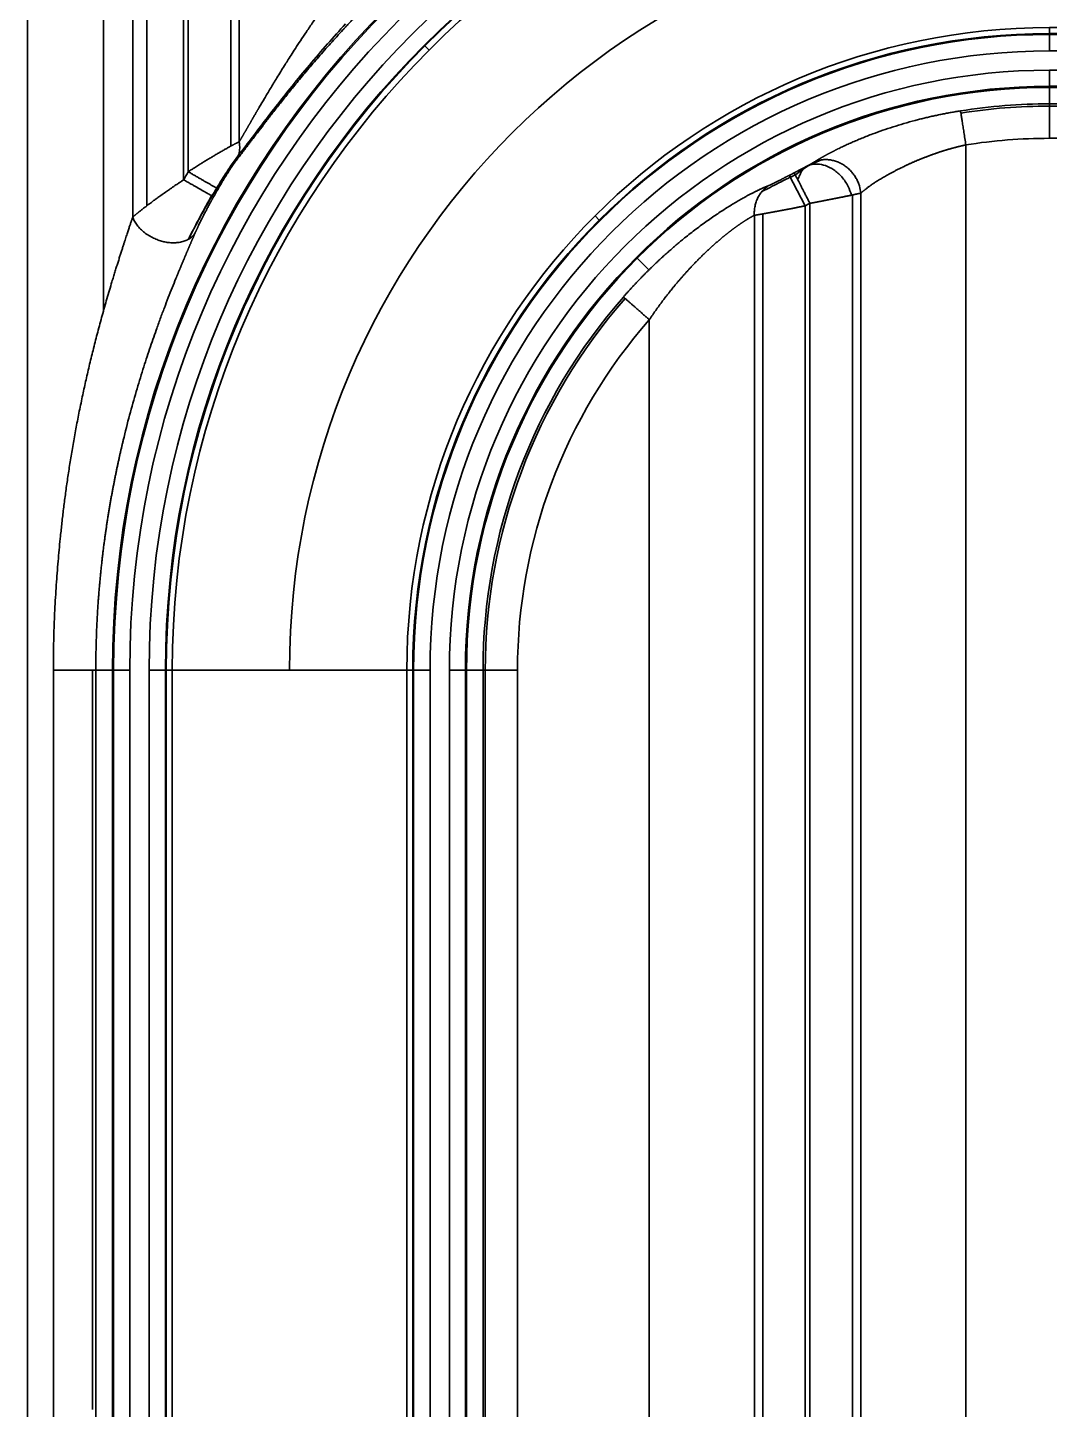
# Model space of a CAD drawing. Header units: millimetres. Extents: x -467 to 269, y 332 to 784.
# Drawn here: x -335.84 to -306.11, y 577.89 to 618.09 of the extents above; entities that cross this region are included whole.
import ezdxf

# ---------------------------------------------------------------- set-up
doc = ezdxf.new("R2010")
doc.units = ezdxf.units.MM
doc.layers.add('10', color=7, linetype='Continuous', true_color=0xffffff)

msp = doc.modelspace()

# ---------------------------------------------------------------- linework, layer by layer
at = {"layer": '10', "color": 7, "linetype": 'Continuous', "lineweight": 35}
for p, q in [((-335.838, 646.128), (-335.838, 502.413)), ((-333.635, 646.128), (-333.635, 609.838)), ((-332.781, 612.58), (-332.781, 646.128)), ((-332.367, 612.912), (-332.367, 646.128)), ((-331.299, 613.666), (-331.299, 646.128)), ((-331.165, 646.128), (-331.165, 613.9)), ((-329.929, 614.644), (-329.929, 646.128)), ((-306.107, 618.093), (-276.962, 618.093)), ((-306.107, 617.919), (-306.107, 618.093)), ((-276.962, 617.919), (-306.107, 617.919)), ((-306.107, 617.417), (-306.107, 617.919)), ((-324.277, 617.566), (-324.154, 617.442)), ((-276.962, 617.894), (-306.107, 617.894)), ((-306.107, 617.417), (-276.962, 617.417)), ((-306.107, 616.354), (-306.107, 616.855)), ((-276.962, 616.855), (-306.107, 616.855)), ((-306.107, 616.387), (-276.962, 616.387)), ((-306.107, 616.354), (-276.962, 616.354)), ((-306.107, 615.876), (-306.107, 616.354)), ((-306.107, 614.873), (-306.107, 615.876)), ((-306.107, 615.81), (-299.658, 615.81)), ((-306.107, 614.873), (-299.658, 614.873)), ((-308.536, 557.979), (-308.536, 614.681)), ((-313.209, 612.91), (-313.675, 613.797)), ((-311.839, 613.224), (-311.839, 559.437)), ((-313.209, 559.751), (-313.209, 612.91)), ((-313.075, 612.979), (-313.075, 559.681)), ((-319.205, 612.494), (-319.328, 612.617)), ((-314.445, 559.987), (-314.445, 612.674)), ((-318.099, 611.387), (-317.758, 611.046)), ((-317.748, 609.596), (-317.748, 563.065)), ((-333.953, 599.395), (-333.953, 577.891)), ((-333.855, 599.395), (-333.369, 599.395)), ((-333.369, 599.395), (-333.369, 573.265)), ((-333.369, 599.395), (-332.867, 599.395)), ((-333.336, 599.395), (-333.336, 573.265)), ((-332.867, 573.265), (-332.867, 599.395)), ((-332.305, 599.395), (-332.305, 573.265)), ((-332.305, 599.395), (-331.803, 599.395)), ((-331.828, 573.265), (-331.828, 599.395)), ((-331.803, 599.395), (-331.629, 599.395)), ((-331.803, 573.265), (-331.803, 599.395)), ((-331.629, 599.395), (-331.629, 573.265)), ((-331.629, 599.395), (-328.217, 599.395)), ((-328.217, 599.395), (-324.805, 599.395)), ((-324.805, 573.265), (-324.805, 599.395)), ((-324.805, 599.395), (-324.631, 599.395)), ((-324.631, 599.395), (-324.631, 573.265)), ((-324.631, 599.395), (-324.129, 599.395)), ((-324.606, 599.395), (-324.606, 573.265)), ((-324.129, 573.265), (-324.129, 599.395)), ((-323.567, 599.395), (-323.066, 599.395)), ((-323.567, 599.395), (-323.567, 573.265)), ((-323.098, 573.265), (-323.098, 599.395)), ((-323.066, 599.395), (-322.587, 599.395)), ((-323.066, 573.265), (-323.066, 599.395)), ((-322.587, 599.395), (-321.585, 599.395)), ((-322.587, 599.395), (-322.587, 573.265)), ((-322.522, 599.395), (-322.522, 573.265)), ((-321.585, 573.265), (-321.585, 599.395))]:
    msp.add_line(p, q, dxfattribs=at)
for radius, start, end in [(27.261, 90, 180), (27.229, 90, 180), (26.76, 90, 180), (26.198, 90, 180), (25.721, 90, 180), (25.696, 90, 180), (25.522, 90, 180), (22.11, 90, 180), (18.698, 90, 180), (18.524, 90, 180), (18.499, 90, 180), (18.022, 90, 180), (17.46, 90, 180), (16.991, 90, 180), (16.959, 90, 180), (16.48, 90, 99.0285), (16.415, 90, 99.0285), (15.478, 90, 99.0284), (28.953, 149.9366, 150.4698), (16.269, 117.156, 117.7222), (16.204, 116.9087, 117.7222), (28.016, 150.4698, 153.2902), (27.951, 149.9366, 150.4698), (15.267, 117.156, 117.7222), (16.48, 138.7745, 180), (16.415, 138.7745, 180), (15.478, 138.7745, 180)]:
    msp.add_arc((-306.107, 599.395), radius, start, end, dxfattribs=at)
for points in [[(-329.683, 646.128), (-329.683, 635.676), (-329.683, 625.224), (-329.683, 614.772)], [(-299.658, 615.876), (-301.808, 615.876), (-303.957, 615.876), (-306.107, 615.876)], [(-311.593, 613.279), (-311.593, 595.313), (-311.593, 577.348), (-311.593, 559.382)], [(-314.691, 560.028), (-314.691, 577.563), (-314.691, 595.098), (-314.691, 612.633)], [(-335.085, 599.395), (-335.085, 590.685), (-335.085, 581.975), (-335.085, 573.265)], [(-333.855, 573.265), (-333.855, 581.975), (-333.855, 590.685), (-333.855, 599.395)]]:
    msp.add_open_spline(points, degree=3, dxfattribs=at)
for points, knots in [([(-329.683, 614.772), (-329.68, 614.776), (-329.675, 614.784), (-329.668, 614.797), (-329.66, 614.81), (-329.652, 614.823), (-329.644, 614.836), (-329.636, 614.85), (-329.628, 614.864), (-329.619, 614.878), (-329.611, 614.893), (-329.602, 614.908), (-329.593, 614.923), (-329.585, 614.938), (-329.576, 614.953), (-329.566, 614.969), (-329.557, 614.985), (-329.548, 615.001), (-329.538, 615.018), (-329.528, 615.035), (-329.518, 615.052), (-329.508, 615.069), (-329.498, 615.086), (-329.488, 615.104), (-329.477, 615.122), (-329.467, 615.14), (-329.456, 615.159), (-329.445, 615.177), (-329.434, 615.196), (-329.423, 615.216), (-329.412, 615.235), (-329.401, 615.255), (-329.389, 615.275), (-329.377, 615.295), (-329.365, 615.316), (-329.353, 615.336), (-329.341, 615.357), (-329.329, 615.379), (-329.316, 615.4), (-329.304, 615.422), (-329.291, 615.444), (-329.278, 615.466), (-329.265, 615.489), (-329.252, 615.511), (-329.239, 615.534), (-329.225, 615.558), (-329.211, 615.581), (-329.198, 615.605), (-329.184, 615.629), (-329.169, 615.653), (-329.155, 615.678), (-329.141, 615.702), (-329.126, 615.727), (-329.112, 615.753), (-329.053, 615.852), (-328.944, 616.038), (-328.774, 616.324), (-328.579, 616.645), (-328.411, 616.916), (-328.273, 617.136), (-328.168, 617.301), (-328.042, 617.497), (-327.893, 617.724), (-327.721, 617.981), (-327.572, 618.201), (-327.455, 618.371), (-327.378, 618.481), (-327.304, 618.588), (-327.231, 618.691), (-327.161, 618.79), (-327.093, 618.886), (-327.026, 618.978), (-326.962, 619.066), (-326.901, 619.151), (-326.841, 619.232), (-326.784, 619.31), (-326.729, 619.384), (-326.677, 619.455), (-326.643, 619.5), (-326.626, 619.522)], [0, 0, 0, 0, 0.00371, 0.00745, 0.011221, 0.015023, 0.018857, 0.022722, 0.026619, 0.030548, 0.034509, 0.038502, 0.042527, 0.046586, 0.050677, 0.054801, 0.058958, 0.063148, 0.067372, 0.071629, 0.075921, 0.080246, 0.084605, 0.088998, 0.093425, 0.097887, 0.102384, 0.106915, 0.111481, 0.116081, 0.120717, 0.125388, 0.130094, 0.134835, 0.139612, 0.144425, 0.149273, 0.154156, 0.159076, 0.164032, 0.169023, 0.174051, 0.179115, 0.184215, 0.189352, 0.194525, 0.199735, 0.204981, 0.210264, 0.215584, 0.22094, 0.226334, 0.231764, 0.237232, 0.242737, 0.296205, 0.355789, 0.421516, 0.49341, 0.520523, 0.553675, 0.592867, 0.638098, 0.68937, 0.746681, 0.769333, 0.791283, 0.812533, 0.833081, 0.852928, 0.872073, 0.890517, 0.908261, 0.925303, 0.941644, 0.957284, 0.972223, 0.986462, 1, 1, 1, 1]), ([(-325.91, 618.82), (-325.921, 618.809), (-325.943, 618.786), (-325.977, 618.753), (-326.01, 618.719), (-326.043, 618.684), (-326.076, 618.65), (-326.109, 618.616), (-326.142, 618.582), (-326.175, 618.548), (-326.208, 618.513), (-326.24, 618.479), (-326.273, 618.445), (-326.306, 618.41), (-326.339, 618.376), (-326.371, 618.341), (-326.404, 618.307), (-326.437, 618.272), (-326.469, 618.237), (-326.502, 618.203), (-326.534, 618.168), (-326.567, 618.133), (-326.599, 618.098), (-326.621, 618.075), (-326.631, 618.064)], [0, 0, 0, 0, 0.045283, 0.090575, 0.135876, 0.18119, 0.226516, 0.271856, 0.317213, 0.362587, 0.407979, 0.453392, 0.498827, 0.544286, 0.589769, 0.635278, 0.680815, 0.726382, 0.771978, 0.817607, 0.86327, 0.908968, 0.954702, 1, 1, 1, 1]), ([(-326.631, 618.064), (-326.631, 618.063), (-326.642, 618.052), (-326.714, 617.974), (-326.846, 617.83), (-327.025, 617.632), (-327.201, 617.433), (-327.426, 617.177), (-327.694, 616.864), (-327.945, 616.564), (-328.134, 616.334), (-328.264, 616.173), (-328.392, 616.014), (-328.547, 615.819), (-328.727, 615.59), (-328.925, 615.334), (-329.109, 615.093), (-329.235, 614.928), (-329.31, 614.828), (-329.34, 614.788), (-329.37, 614.749), (-329.398, 614.711), (-329.427, 614.674), (-329.454, 614.637), (-329.482, 614.601), (-329.508, 614.566), (-329.534, 614.532), (-329.559, 614.499), (-329.584, 614.467), (-329.608, 614.435), (-329.631, 614.405), (-329.654, 614.375), (-329.677, 614.346), (-329.698, 614.318), (-329.719, 614.291), (-329.74, 614.264), (-329.753, 614.247), (-329.76, 614.239)], [0, 0, 0, 0, 0.000087, 0.008461, 0.055801, 0.103101, 0.150406, 0.197759, 0.286334, 0.374738, 0.414429, 0.453739, 0.4927, 0.531341, 0.599754, 0.666038, 0.730401, 0.793072, 0.804827, 0.816474, 0.828014, 0.83945, 0.850784, 0.862017, 0.873152, 0.884191, 0.895137, 0.905991, 0.916757, 0.927436, 0.938032, 0.948547, 0.958983, 0.969344, 0.979631, 0.989849, 1, 1, 1, 1]), ([(-329.699, 614.382), (-329.625, 614.475), (-329.54, 614.586), (-329.325, 614.869), (-329.195, 615.042), (-328.918, 615.407), (-328.77, 615.6), (-328.31, 616.19), (-327.985, 616.594), (-327.468, 617.209), (-327.29, 617.416), (-326.938, 617.816), (-326.764, 618.01), (-326.588, 618.201)], [0, 0, 0, 0, 0.116878, 0.116878, 0.265139, 0.265139, 0.413401, 0.413401, 0.709924, 0.709924, 0.858185, 0.858185, 1, 1, 1, 1]), ([(-312.339, 614.525), (-312.333, 614.528), (-312.32, 614.534), (-312.301, 614.544), (-312.28, 614.554), (-312.225, 614.582), (-312.132, 614.627), (-311.998, 614.689), (-311.859, 614.752), (-311.714, 614.814), (-311.564, 614.876), (-311.409, 614.939), (-311.208, 615.016), (-310.959, 615.106), (-310.655, 615.207), (-310.34, 615.304), (-310.102, 615.37), (-309.948, 615.41), (-309.884, 615.427), (-309.819, 615.443), (-309.754, 615.459), (-309.689, 615.474), (-309.624, 615.49), (-309.559, 615.505), (-309.493, 615.52), (-309.427, 615.534), (-309.362, 615.548), (-309.296, 615.562), (-309.229, 615.575), (-309.163, 615.588), (-309.096, 615.601), (-309.029, 615.614), (-308.963, 615.626), (-308.895, 615.638), (-308.828, 615.649), (-308.761, 615.661), (-308.716, 615.668), (-308.693, 615.672)], [0, 0, 0, 0, 0.006498, 0.014271, 0.022057, 0.029855, 0.076353, 0.122743, 0.169094, 0.215475, 0.261953, 0.308597, 0.355474, 0.437186, 0.518781, 0.600617, 0.683045, 0.699004, 0.714934, 0.730838, 0.746719, 0.76258, 0.778424, 0.794254, 0.810072, 0.825881, 0.841683, 0.857483, 0.873282, 0.889084, 0.904891, 0.920706, 0.936532, 0.952371, 0.968227, 0.984103, 1, 1, 1, 1]), ([(-308.693, 615.672), (-308.693, 615.667), (-308.691, 615.657), (-308.686, 615.625), (-308.682, 615.604), (-308.674, 615.551), (-308.669, 615.519), (-308.657, 615.445), (-308.651, 615.404), (-308.636, 615.313), (-308.628, 615.264), (-308.612, 615.159), (-308.603, 615.103), (-308.585, 614.987), (-308.575, 614.928), (-308.556, 614.806), (-308.546, 614.744), (-308.536, 614.681)], [0, 0, 0, 0, 0.125, 0.125, 0.25, 0.25, 0.375, 0.375, 0.5, 0.5, 0.625, 0.625, 0.75, 0.75, 0.875, 0.875, 1, 1, 1, 1]), ([(-329.683, 614.772), (-329.685, 614.77), (-329.691, 614.768), (-329.699, 614.764), (-329.707, 614.76), (-329.716, 614.756), (-329.725, 614.751), (-329.735, 614.746), (-329.745, 614.741), (-329.755, 614.736), (-329.766, 614.73), (-329.777, 614.724), (-329.789, 614.718), (-329.802, 614.712), (-329.814, 614.705), (-329.827, 614.698), (-329.841, 614.691), (-329.855, 614.684), (-329.87, 614.676), (-329.885, 614.668), (-329.916, 614.651), (-329.967, 614.623), (-330.044, 614.58), (-330.133, 614.53), (-330.215, 614.483), (-330.284, 614.443), (-330.335, 614.413), (-330.386, 614.383), (-330.436, 614.353), (-330.486, 614.323), (-330.536, 614.293), (-330.586, 614.263), (-330.634, 614.233), (-330.683, 614.204), (-330.73, 614.175), (-330.777, 614.145), (-330.823, 614.117), (-330.869, 614.088), (-330.914, 614.06), (-330.958, 614.033), (-331.001, 614.005), (-331.043, 613.978), (-331.084, 613.952), (-331.125, 613.926), (-331.152, 613.908), (-331.165, 613.9)], [0, 0, 0, 0, 0.009488, 0.019174, 0.029055, 0.039133, 0.049406, 0.059874, 0.070534, 0.081387, 0.09243, 0.10366, 0.115076, 0.126674, 0.138455, 0.150416, 0.162558, 0.17488, 0.187381, 0.200059, 0.212913, 0.264405, 0.321353, 0.383602, 0.451012, 0.483794, 0.515932, 0.547449, 0.578362, 0.608685, 0.638435, 0.667624, 0.696262, 0.72436, 0.751928, 0.778974, 0.805507, 0.831532, 0.857056, 0.882085, 0.906626, 0.930684, 0.954263, 0.977367, 1, 1, 1, 1]), ([(-329.76, 614.239), (-329.74, 614.274), (-329.723, 614.312), (-329.695, 614.393), (-329.684, 614.436), (-329.669, 614.527), (-329.666, 614.574), (-329.668, 614.672), (-329.673, 614.721), (-329.683, 614.772)], [0, 0, 0, 0, 0.25, 0.25, 0.5, 0.5, 0.75, 0.75, 1, 1, 1, 1]), ([(-329.699, 614.382), (-329.76, 614.303), (-329.835, 614.2), (-329.997, 613.964), (-330.088, 613.826), (-330.268, 613.542), (-330.358, 613.394), (-330.538, 613.091), (-330.628, 612.934), (-330.804, 612.619), (-330.889, 612.46), (-331.028, 612.196), (-331.081, 612.092), (-331.133, 611.988)], [0, 0, 0, 0, 0.165358, 0.165358, 0.345072, 0.345072, 0.524786, 0.524786, 0.7045, 0.7045, 0.884214, 0.884214, 1, 1, 1, 1]), ([(-312.94, 614.189), (-312.935, 614.192), (-312.927, 614.197), (-312.913, 614.206), (-312.9, 614.214), (-312.886, 614.223), (-312.872, 614.231), (-312.858, 614.24), (-312.844, 614.248), (-312.829, 614.257), (-312.815, 614.266), (-312.8, 614.275), (-312.785, 614.284), (-312.769, 614.292), (-312.754, 614.301), (-312.738, 614.311), (-312.722, 614.32), (-312.706, 614.329), (-312.69, 614.338), (-312.673, 614.347), (-312.657, 614.357), (-312.64, 614.366), (-312.623, 614.376), (-312.605, 614.385), (-312.588, 614.395), (-312.57, 614.404), (-312.552, 614.414), (-312.534, 614.424), (-312.516, 614.433), (-312.497, 614.443), (-312.479, 614.453), (-312.46, 614.463), (-312.441, 614.473), (-312.421, 614.483), (-312.402, 614.493), (-312.382, 614.503), (-312.362, 614.513), (-312.348, 614.521), (-312.34, 614.525), (-312.339, 614.525)], [0, 0, 0, 0, 0.027529, 0.055049, 0.08256, 0.110064, 0.137564, 0.165059, 0.192552, 0.220044, 0.247537, 0.275032, 0.302531, 0.330034, 0.357544, 0.385062, 0.412589, 0.440128, 0.467678, 0.495243, 0.522822, 0.550419, 0.578034, 0.605668, 0.633324, 0.661002, 0.688704, 0.716431, 0.744186, 0.771969, 0.799782, 0.827625, 0.855502, 0.883412, 0.911359, 0.939341, 0.967363, 0.995424, 1, 1, 1, 1]), ([(-308.536, 614.681), (-308.545, 614.68), (-308.562, 614.676), (-308.589, 614.67), (-308.615, 614.664), (-308.642, 614.658), (-308.669, 614.652), (-308.697, 614.646), (-308.724, 614.639), (-308.752, 614.632), (-308.78, 614.625), (-308.809, 614.618), (-308.837, 614.61), (-308.866, 614.603), (-308.895, 614.595), (-308.925, 614.587), (-308.954, 614.579), (-308.984, 614.57), (-309.014, 614.562), (-309.044, 614.553), (-309.075, 614.544), (-309.105, 614.535), (-309.136, 614.525), (-309.167, 614.516), (-309.199, 614.506), (-309.23, 614.496), (-309.262, 614.486), (-309.293, 614.475), (-309.325, 614.465), (-309.358, 614.454), (-309.39, 614.443), (-309.422, 614.432), (-309.455, 614.42), (-309.488, 614.409), (-309.521, 614.397), (-309.554, 614.385), (-309.587, 614.373), (-309.62, 614.361), (-309.654, 614.348), (-309.687, 614.335), (-309.721, 614.322), (-309.755, 614.309), (-309.789, 614.296), (-309.823, 614.282), (-309.857, 614.269), (-309.891, 614.255), (-309.925, 614.241), (-309.959, 614.226), (-309.994, 614.212), (-310.028, 614.197), (-310.062, 614.182), (-310.097, 614.167), (-310.131, 614.152), (-310.165, 614.136), (-310.2, 614.121), (-310.234, 614.105), (-310.268, 614.089), (-310.303, 614.072), (-310.337, 614.056), (-310.39, 614.03), (-310.46, 613.995), (-310.544, 613.953), (-310.625, 613.911), (-310.701, 613.871), (-310.773, 613.832), (-310.842, 613.794), (-310.906, 613.757), (-310.967, 613.722), (-311.024, 613.688), (-311.078, 613.655), (-311.128, 613.623), (-311.175, 613.593), (-311.219, 613.564), (-311.26, 613.536), (-311.298, 613.51), (-311.334, 613.485), (-311.367, 613.46), (-311.397, 613.438), (-311.425, 613.416), (-311.451, 613.396), (-311.475, 613.377), (-311.497, 613.359), (-311.517, 613.343), (-311.535, 613.328), (-311.552, 613.314), (-311.567, 613.301), (-311.58, 613.289), (-311.589, 613.282), (-311.593, 613.279)], [0, 0, 0, 0, 0.006457, 0.012985, 0.019584, 0.026255, 0.032997, 0.039811, 0.046696, 0.053654, 0.060684, 0.067785, 0.07496, 0.082206, 0.089526, 0.096918, 0.104383, 0.111921, 0.119532, 0.127216, 0.134973, 0.142804, 0.150709, 0.158686, 0.166738, 0.174863, 0.183063, 0.191336, 0.199683, 0.208104, 0.2166, 0.225169, 0.233813, 0.242532, 0.251325, 0.260192, 0.269134, 0.278151, 0.287243, 0.296409, 0.30565, 0.314966, 0.324357, 0.333824, 0.343365, 0.352981, 0.362673, 0.37244, 0.382282, 0.392199, 0.402192, 0.412261, 0.422405, 0.432624, 0.442919, 0.45329, 0.463736, 0.474258, 0.484856, 0.495529, 0.523736, 0.551188, 0.577884, 0.603826, 0.629012, 0.653444, 0.67712, 0.700042, 0.722208, 0.74362, 0.764276, 0.784178, 0.803325, 0.821717, 0.839354, 0.856237, 0.872365, 0.887738, 0.902357, 0.916222, 0.929332, 0.941688, 0.95329, 0.964139, 0.974233, 0.983575, 0.992164, 1, 1, 1, 1]), ([(-329.76, 614.239), (-329.761, 614.237), (-329.764, 614.234), (-329.768, 614.229), (-329.772, 614.224), (-329.776, 614.218), (-329.78, 614.213), (-329.784, 614.207), (-329.789, 614.201), (-329.793, 614.195), (-329.798, 614.188), (-329.803, 614.182), (-329.808, 614.175), (-329.812, 614.168), (-329.818, 614.161), (-329.823, 614.154), (-329.828, 614.147), (-329.833, 614.139), (-329.839, 614.131), (-329.844, 614.123), (-329.85, 614.115), (-329.856, 614.106), (-329.862, 614.098), (-329.868, 614.089), (-329.874, 614.08), (-329.88, 614.071), (-329.886, 614.061), (-329.893, 614.052), (-329.899, 614.042), (-329.906, 614.032), (-329.913, 614.022), (-329.92, 614.012), (-329.927, 614.001), (-329.934, 613.991), (-329.941, 613.98), (-329.948, 613.969), (-329.955, 613.957), (-329.963, 613.946), (-329.97, 613.934), (-329.978, 613.922), (-329.986, 613.91), (-329.998, 613.891), (-330.015, 613.864), (-330.037, 613.829), (-330.06, 613.793), (-330.082, 613.757), (-330.105, 613.72), (-330.128, 613.682), (-330.152, 613.643), (-330.176, 613.604), (-330.199, 613.564), (-330.224, 613.524), (-330.248, 613.482), (-330.273, 613.44), (-330.289, 613.412), (-330.297, 613.397)], [0, 0, 0, 0, 0.009927, 0.019886, 0.029882, 0.039919, 0.050002, 0.060135, 0.070322, 0.080569, 0.090879, 0.101256, 0.111704, 0.122228, 0.132832, 0.143519, 0.154293, 0.165158, 0.176117, 0.187174, 0.198332, 0.209594, 0.220964, 0.232445, 0.24404, 0.255752, 0.267583, 0.279537, 0.291616, 0.303823, 0.316159, 0.328629, 0.341234, 0.353975, 0.366857, 0.37988, 0.393047, 0.40636, 0.419821, 0.433431, 0.447193, 0.461107, 0.499704, 0.538673, 0.578045, 0.617849, 0.658115, 0.69887, 0.740142, 0.781956, 0.824337, 0.86731, 0.910897, 0.95512, 1, 1, 1, 1]), ([(-313.533, 613.871), (-313.528, 613.874), (-313.52, 613.878), (-313.507, 613.885), (-313.494, 613.891), (-313.481, 613.898), (-313.469, 613.904), (-313.456, 613.911), (-313.444, 613.917), (-313.431, 613.924), (-313.419, 613.93), (-313.406, 613.937), (-313.394, 613.943), (-313.382, 613.949), (-313.369, 613.956), (-313.357, 613.962), (-313.345, 613.968), (-313.333, 613.975), (-313.321, 613.981), (-313.309, 613.987), (-313.297, 613.993), (-313.285, 614), (-313.273, 614.006), (-313.262, 614.012), (-313.25, 614.018), (-313.238, 614.024), (-313.227, 614.03), (-313.215, 614.036), (-313.204, 614.042), (-313.192, 614.048), (-313.178, 614.056), (-313.161, 614.065), (-313.141, 614.076), (-313.122, 614.086), (-313.103, 614.096), (-313.086, 614.105), (-313.069, 614.115), (-313.053, 614.123), (-313.037, 614.132), (-313.023, 614.14), (-313.009, 614.148), (-312.995, 614.156), (-312.983, 614.163), (-312.971, 614.17), (-312.96, 614.177), (-312.949, 614.183), (-312.943, 614.187), (-312.94, 614.189)], [0, 0, 0, 0, 0.018008, 0.035949, 0.053828, 0.071649, 0.089418, 0.10714, 0.124821, 0.142465, 0.160078, 0.177666, 0.195234, 0.212787, 0.23033, 0.24787, 0.265411, 0.28296, 0.30052, 0.318099, 0.3357, 0.353331, 0.370995, 0.388699, 0.406447, 0.424245, 0.442098, 0.460011, 0.477989, 0.496038, 0.514162, 0.547203, 0.579713, 0.611723, 0.643269, 0.674386, 0.705112, 0.735485, 0.765547, 0.795339, 0.824903, 0.854283, 0.883523, 0.912669, 0.941767, 0.970862, 1, 1, 1, 1]), ([(-311.868, 613.218), (-311.89, 613.304), (-311.922, 613.392), (-312.014, 613.575), (-312.079, 613.67), (-312.222, 613.833), (-312.3, 613.901), (-312.461, 614.01), (-312.543, 614.05), (-312.785, 614.132), (-312.934, 614.14), (-313.067, 614.099), (-313.071, 614.097), (-313.079, 614.094), (-313.085, 614.092), (-313.102, 614.083), (-313.112, 614.078), (-313.143, 614.06), (-313.163, 614.049), (-313.224, 614.012), (-313.263, 613.986), (-313.349, 613.923), (-313.396, 613.886), (-313.441, 613.845)], [0, 0, 0, 0, 0.109974, 0.109974, 0.243869, 0.243869, 0.377765, 0.377765, 0.51166, 0.51166, 0.779451, 0.779451, 0.78782, 0.78782, 0.796188, 0.796188, 0.812925, 0.812925, 0.846399, 0.846399, 0.913347, 0.913347, 1, 1, 1, 1]), ([(-313.431, 613.672), (-313.408, 613.716), (-313.388, 613.758), (-313.356, 613.832), (-313.343, 613.864), (-313.308, 613.923), (-313.289, 613.949), (-313.223, 614.02), (-313.171, 614.057), (-313.107, 614.084), (-313.103, 614.086), (-313.095, 614.089), (-313.092, 614.09), (-313.081, 614.095), (-313.074, 614.098), (-313.064, 614.104), (-313.058, 614.106), (-313.032, 614.12), (-313.011, 614.13), (-312.946, 614.16), (-312.903, 614.179), (-312.81, 614.215), (-312.76, 614.233), (-312.71, 614.248)], [0, 0, 0, 0, 0.133901, 0.133901, 0.256053, 0.256053, 0.378204, 0.378204, 0.622508, 0.622508, 0.637777, 0.637777, 0.653046, 0.653046, 0.668315, 0.668315, 0.683584, 0.683584, 0.74466, 0.74466, 0.866812, 0.866812, 1, 1, 1, 1]), ([(-312.94, 614.189), (-312.883, 614.213), (-312.819, 614.232), (-312.717, 614.249), (-312.681, 614.252), (-312.608, 614.255), (-312.571, 614.254), (-312.494, 614.247), (-312.455, 614.241), (-312.377, 614.223), (-312.338, 614.212), (-312.26, 614.184), (-312.221, 614.167), (-312.145, 614.129), (-312.108, 614.107), (-312.037, 614.058), (-312.002, 614.032), (-311.936, 613.975), (-311.905, 613.944), (-311.847, 613.88), (-311.82, 613.847), (-311.771, 613.778), (-311.748, 613.743), (-311.708, 613.671), (-311.69, 613.634), (-311.659, 613.561), (-311.646, 613.525), (-311.613, 613.417), (-311.599, 613.346), (-311.593, 613.279)], [0, 0, 0, 0, 0.125, 0.125, 0.1875, 0.1875, 0.25, 0.25, 0.3125, 0.3125, 0.375, 0.375, 0.4375, 0.4375, 0.5, 0.5, 0.5625, 0.5625, 0.625, 0.625, 0.6875, 0.6875, 0.75, 0.75, 0.8125, 0.8125, 0.875, 0.875, 1, 1, 1, 1]), ([(-332.781, 612.58), (-332.779, 612.582), (-332.774, 612.586), (-332.766, 612.593), (-332.758, 612.6), (-332.75, 612.606), (-332.742, 612.613), (-332.734, 612.621), (-332.725, 612.628), (-332.716, 612.636), (-332.706, 612.643), (-332.697, 612.651), (-332.687, 612.66), (-332.677, 612.668), (-332.666, 612.677), (-332.655, 612.685), (-332.645, 612.694), (-332.633, 612.703), (-332.622, 612.713), (-332.61, 612.722), (-332.598, 612.732), (-332.585, 612.742), (-332.555, 612.766), (-332.503, 612.807), (-332.424, 612.868), (-332.336, 612.936), (-332.243, 613.005), (-332.146, 613.078), (-332.042, 613.153), (-331.925, 613.237), (-331.805, 613.321), (-331.679, 613.409), (-331.579, 613.477), (-331.498, 613.532), (-331.449, 613.566), (-331.404, 613.596), (-331.365, 613.622), (-331.33, 613.645), (-331.309, 613.659), (-331.299, 613.666)], [0, 0, 0, 0, 0.008999, 0.018076, 0.027233, 0.03647, 0.045788, 0.055186, 0.064666, 0.074227, 0.08387, 0.093596, 0.103405, 0.113297, 0.123273, 0.133333, 0.143477, 0.153706, 0.164019, 0.174418, 0.184903, 0.195474, 0.20613, 0.261956, 0.321225, 0.383974, 0.45023, 0.508665, 0.573304, 0.644155, 0.721223, 0.783397, 0.860721, 0.890938, 0.918353, 0.942967, 0.964779, 0.98379, 1, 1, 1, 1]), ([(-330.427, 613.172), (-330.43, 613.173), (-330.445, 613.182), (-330.503, 613.215), (-330.612, 613.276), (-330.753, 613.356), (-330.885, 613.432), (-330.994, 613.493), (-331.075, 613.539), (-331.157, 613.586), (-331.233, 613.629), (-331.281, 613.656), (-331.299, 613.666)], [0, 0, 0, 0, 0.093504, 0.237611, 0.381719, 0.525826, 0.669933, 0.741987, 0.81404, 0.886094, 0.958148, 1, 1, 1, 1]), ([(-318.502, 610.256), (-318.494, 610.266), (-318.478, 610.284), (-318.454, 610.312), (-318.429, 610.339), (-318.405, 610.367), (-318.38, 610.395), (-318.355, 610.423), (-318.329, 610.451), (-318.304, 610.479), (-318.278, 610.507), (-318.253, 610.535), (-318.227, 610.563), (-318.201, 610.591), (-318.174, 610.619), (-318.148, 610.647), (-318.121, 610.675), (-318.094, 610.704), (-318.067, 610.732), (-318.04, 610.76), (-318.013, 610.789), (-317.985, 610.817), (-317.958, 610.846), (-317.93, 610.874), (-317.901, 610.903), (-317.873, 610.931), (-317.845, 610.96), (-317.816, 610.988), (-317.787, 611.017), (-317.758, 611.046), (-317.729, 611.074), (-317.699, 611.103), (-317.67, 611.132), (-317.64, 611.161), (-317.61, 611.189), (-317.58, 611.218), (-317.549, 611.247), (-317.519, 611.276), (-317.488, 611.305), (-317.457, 611.334), (-317.426, 611.362), (-317.369, 611.415), (-317.286, 611.49), (-317.178, 611.586), (-317.071, 611.679), (-316.966, 611.769), (-316.863, 611.856), (-316.74, 611.957), (-316.596, 612.073), (-316.431, 612.2), (-316.267, 612.323), (-316.106, 612.44), (-315.949, 612.551), (-315.796, 612.656), (-315.647, 612.754), (-315.502, 612.847), (-315.361, 612.934), (-315.224, 613.016), (-315.092, 613.092), (-314.994, 613.147), (-314.926, 613.184), (-314.888, 613.205), (-314.851, 613.225), (-314.815, 613.244), (-314.779, 613.263), (-314.744, 613.281), (-314.71, 613.298), (-314.677, 613.315), (-314.645, 613.331), (-314.614, 613.346), (-314.584, 613.361), (-314.554, 613.375), (-314.525, 613.389), (-314.497, 613.402), (-314.47, 613.414), (-314.444, 613.426), (-314.419, 613.437), (-314.395, 613.448), (-314.371, 613.458), (-314.348, 613.468), (-314.327, 613.477), (-314.306, 613.485), (-314.286, 613.493), (-314.273, 613.498), (-314.267, 613.501)], [0, 0, 0, 0, 0.005802, 0.011627, 0.017476, 0.023349, 0.029246, 0.035167, 0.041113, 0.047083, 0.053078, 0.059098, 0.065144, 0.071215, 0.077311, 0.083433, 0.089581, 0.095754, 0.101954, 0.10818, 0.114433, 0.120712, 0.127018, 0.133351, 0.139711, 0.146098, 0.152513, 0.158955, 0.165424, 0.171921, 0.178446, 0.185, 0.191581, 0.19819, 0.204828, 0.211495, 0.21819, 0.224913, 0.231666, 0.238448, 0.245258, 0.252098, 0.275844, 0.299153, 0.322034, 0.344495, 0.366546, 0.388196, 0.423332, 0.458309, 0.493174, 0.527975, 0.561701, 0.59497, 0.627839, 0.660364, 0.692606, 0.724624, 0.756481, 0.788241, 0.798136, 0.807923, 0.817604, 0.82718, 0.836655, 0.846028, 0.855302, 0.86448, 0.873563, 0.882553, 0.891453, 0.900264, 0.908989, 0.917631, 0.926191, 0.934672, 0.943077, 0.951408, 0.959668, 0.967859, 0.975986, 0.984049, 0.992053, 1, 1, 1, 1]), ([(-314.267, 613.501), (-314.298, 613.481), (-314.328, 613.46), (-314.388, 613.411), (-314.416, 613.384), (-314.471, 613.325), (-314.497, 613.293), (-314.544, 613.225), (-314.566, 613.188), (-314.606, 613.111), (-314.623, 613.071), (-314.652, 612.988), (-314.664, 612.944), (-314.681, 612.857), (-314.687, 612.812), (-314.694, 612.722), (-314.694, 612.677), (-314.691, 612.633)], [0, 0, 0, 0, 0.125, 0.125, 0.25, 0.25, 0.375, 0.375, 0.5, 0.5, 0.625, 0.625, 0.75, 0.75, 0.875, 0.875, 1, 1, 1, 1]), ([(-313.647, 613.743), (-313.664, 613.735), (-313.681, 613.726), (-313.793, 613.67), (-313.887, 613.622), (-314.066, 613.53), (-314.15, 613.487), (-314.309, 613.406), (-314.384, 613.367), (-314.458, 613.33), (-314.464, 613.327), (-314.47, 613.324)], [0, 0, 0, 0, 0.054544, 0.054544, 0.360319, 0.360319, 0.666095, 0.666095, 0.97187, 0.97187, 1, 1, 1, 1]), ([(-314.267, 613.501), (-314.265, 613.501), (-314.262, 613.502), (-314.257, 613.505), (-314.252, 613.507), (-314.246, 613.509), (-314.241, 613.511), (-314.235, 613.514), (-314.229, 613.517), (-314.223, 613.52), (-314.216, 613.522), (-314.21, 613.525), (-314.203, 613.529), (-314.196, 613.532), (-314.189, 613.535), (-314.181, 613.539), (-314.174, 613.542), (-314.166, 613.546), (-314.158, 613.55), (-314.15, 613.554), (-314.142, 613.558), (-314.133, 613.562), (-314.124, 613.566), (-314.115, 613.571), (-314.106, 613.575), (-314.097, 613.58), (-314.087, 613.585), (-314.078, 613.59), (-314.068, 613.595), (-314.058, 613.6), (-314.047, 613.605), (-314.037, 613.61), (-314.017, 613.62), (-313.986, 613.636), (-313.945, 613.657), (-313.902, 613.679), (-313.865, 613.698), (-313.835, 613.714), (-313.812, 613.726), (-313.79, 613.738), (-313.767, 613.749), (-313.744, 613.761), (-313.721, 613.773), (-313.698, 613.785), (-313.683, 613.793), (-313.675, 613.797)], [0, 0, 0, 0, 0.014851, 0.029683, 0.044503, 0.059318, 0.074136, 0.088964, 0.10381, 0.11868, 0.133581, 0.148521, 0.163507, 0.178546, 0.193645, 0.20881, 0.224049, 0.239367, 0.254773, 0.270272, 0.28587, 0.301573, 0.317389, 0.333322, 0.349379, 0.365565, 0.381886, 0.398347, 0.414954, 0.431712, 0.448625, 0.465699, 0.482938, 0.546379, 0.610043, 0.674185, 0.739057, 0.772047, 0.804867, 0.837547, 0.87012, 0.902619, 0.935077, 0.967526, 1, 1, 1, 1]), ([(-330.47, 613.196), (-330.518, 613.115), (-330.566, 613.033), (-330.735, 612.738), (-330.856, 612.518), (-331.036, 612.177), (-331.098, 612.057), (-331.158, 611.937)], [0, 0, 0, 0, 0.203118, 0.203118, 0.721134, 0.721134, 1, 1, 1, 1]), ([(-330.427, 613.172), (-330.43, 613.166), (-330.437, 613.154), (-330.447, 613.136), (-330.458, 613.117), (-330.469, 613.096), (-330.481, 613.075), (-330.494, 613.052), (-330.509, 613.025), (-330.526, 612.993), (-330.546, 612.958), (-330.565, 612.922), (-330.595, 612.866), (-330.635, 612.791), (-330.685, 612.697), (-330.729, 612.612), (-330.767, 612.535), (-330.801, 612.468), (-330.833, 612.404), (-330.856, 612.354), (-330.874, 612.318), (-330.884, 612.295), (-330.895, 612.273), (-330.905, 612.252), (-330.914, 612.231), (-330.924, 612.211), (-330.932, 612.192), (-330.94, 612.173), (-330.948, 612.156), (-330.956, 612.139), (-330.96, 612.129), (-330.962, 612.123)], [0, 0, 0, 0, 0.015737, 0.032398, 0.049983, 0.068495, 0.087935, 0.108304, 0.129604, 0.162253, 0.194759, 0.227133, 0.259386, 0.346996, 0.432855, 0.517163, 0.582857, 0.646352, 0.707775, 0.767271, 0.790927, 0.814042, 0.836626, 0.858694, 0.880259, 0.901335, 0.92194, 0.94209, 0.961803, 0.9811, 1, 1, 1, 1]), ([(-313.075, 612.979), (-313.068, 612.981), (-313.055, 612.983), (-313.036, 612.987), (-313.016, 612.991), (-312.997, 612.995), (-312.978, 612.998), (-312.959, 613.002), (-312.941, 613.006), (-312.922, 613.009), (-312.904, 613.013), (-312.886, 613.016), (-312.868, 613.02), (-312.851, 613.023), (-312.834, 613.026), (-312.817, 613.03), (-312.8, 613.033), (-312.783, 613.036), (-312.767, 613.039), (-312.751, 613.043), (-312.735, 613.046), (-312.719, 613.049), (-312.704, 613.052), (-312.689, 613.055), (-312.674, 613.058), (-312.659, 613.061), (-312.644, 613.064), (-312.63, 613.066), (-312.616, 613.069), (-312.602, 613.072), (-312.588, 613.074), (-312.575, 613.077), (-312.562, 613.08), (-312.549, 613.082), (-312.536, 613.085), (-312.524, 613.087), (-312.511, 613.09), (-312.499, 613.092), (-312.488, 613.094), (-312.476, 613.096), (-312.465, 613.099), (-312.453, 613.101), (-312.442, 613.103), (-312.432, 613.105), (-312.421, 613.107), (-312.411, 613.109), (-312.401, 613.111), (-312.391, 613.113), (-312.381, 613.115), (-312.372, 613.117), (-312.362, 613.119), (-312.353, 613.12), (-312.344, 613.122), (-312.336, 613.124), (-312.327, 613.125), (-312.319, 613.127), (-312.311, 613.129), (-312.303, 613.13), (-312.296, 613.132), (-312.288, 613.133), (-312.281, 613.134), (-312.274, 613.136), (-312.267, 613.137), (-312.261, 613.138), (-312.254, 613.14), (-312.248, 613.141), (-312.242, 613.142), (-312.236, 613.143), (-312.23, 613.144), (-312.225, 613.145), (-312.219, 613.146), (-312.214, 613.147), (-312.209, 613.148), (-312.204, 613.149), (-312.2, 613.15), (-312.195, 613.151), (-312.178, 613.155), (-312.149, 613.161), (-312.107, 613.169), (-312.068, 613.177), (-312.03, 613.185), (-311.993, 613.192), (-311.957, 613.2), (-311.924, 613.207), (-311.891, 613.213), (-311.86, 613.22), (-311.831, 613.226), (-311.802, 613.232), (-311.776, 613.238), (-311.75, 613.243), (-311.726, 613.249), (-311.703, 613.254), (-311.682, 613.258), (-311.662, 613.263), (-311.643, 613.267), (-311.625, 613.271), (-311.608, 613.275), (-311.598, 613.278), (-311.593, 613.279)], [0, 0, 0, 0, 0.010586, 0.021063, 0.031434, 0.041696, 0.051852, 0.0619, 0.071841, 0.081674, 0.091401, 0.101022, 0.110535, 0.119942, 0.129243, 0.138437, 0.147524, 0.156506, 0.165381, 0.174151, 0.182814, 0.191371, 0.199823, 0.208168, 0.216407, 0.224541, 0.232568, 0.24049, 0.248305, 0.256015, 0.263619, 0.271116, 0.278508, 0.285794, 0.292974, 0.300048, 0.307017, 0.313879, 0.320635, 0.327285, 0.333829, 0.340267, 0.346599, 0.352825, 0.358944, 0.364957, 0.370863, 0.376663, 0.382356, 0.387943, 0.393423, 0.398797, 0.404064, 0.409223, 0.414277, 0.419223, 0.424062, 0.428794, 0.43342, 0.437938, 0.442349, 0.446653, 0.450849, 0.454939, 0.458921, 0.462795, 0.466562, 0.470222, 0.473774, 0.477218, 0.480554, 0.483783, 0.486904, 0.489918, 0.492823, 0.49562, 0.49831, 0.525649, 0.552645, 0.579298, 0.605609, 0.631577, 0.657202, 0.682485, 0.707424, 0.732021, 0.756272, 0.780177, 0.803736, 0.826948, 0.849812, 0.872325, 0.894488, 0.916299, 0.937758, 0.958862, 0.97961, 1, 1, 1, 1]), ([(-314.691, 612.633), (-314.689, 612.633), (-314.683, 612.634), (-314.675, 612.635), (-314.666, 612.636), (-314.657, 612.638), (-314.648, 612.639), (-314.639, 612.641), (-314.629, 612.642), (-314.619, 612.644), (-314.609, 612.645), (-314.598, 612.647), (-314.587, 612.649), (-314.576, 612.651), (-314.564, 612.653), (-314.552, 612.655), (-314.54, 612.657), (-314.527, 612.659), (-314.514, 612.661), (-314.501, 612.664), (-314.487, 612.666), (-314.473, 612.668), (-314.459, 612.671), (-314.444, 612.674), (-314.429, 612.676), (-314.414, 612.679), (-314.399, 612.682), (-314.383, 612.685), (-314.366, 612.688), (-314.35, 612.691), (-314.333, 612.694), (-314.316, 612.697), (-314.298, 612.7), (-314.28, 612.704), (-314.262, 612.707), (-314.243, 612.711), (-314.224, 612.714), (-314.205, 612.718), (-314.185, 612.721), (-314.165, 612.725), (-314.145, 612.729), (-314.128, 612.732), (-314.114, 612.735), (-314.103, 612.737), (-314.092, 612.739), (-314.08, 612.741), (-314.067, 612.743), (-314.053, 612.746), (-314.039, 612.748), (-314.024, 612.751), (-314.008, 612.754), (-313.992, 612.757), (-313.975, 612.76), (-313.957, 612.763), (-313.938, 612.767), (-313.918, 612.77), (-313.898, 612.774), (-313.877, 612.778), (-313.855, 612.782), (-313.833, 612.786), (-313.809, 612.79), (-313.785, 612.795), (-313.76, 612.8), (-313.734, 612.804), (-313.707, 612.81), (-313.68, 612.815), (-313.651, 612.82), (-313.622, 612.826), (-313.592, 612.832), (-313.561, 612.838), (-313.529, 612.844), (-313.497, 612.851), (-313.464, 612.858), (-313.43, 612.865), (-313.395, 612.872), (-313.359, 612.879), (-313.323, 612.886), (-313.285, 612.894), (-313.247, 612.902), (-313.222, 612.907), (-313.209, 612.91)], [0, 0, 0, 0, 0.010649, 0.021371, 0.032166, 0.043033, 0.053971, 0.064981, 0.076063, 0.087217, 0.098443, 0.109741, 0.12111, 0.132552, 0.144065, 0.15565, 0.167305, 0.179031, 0.190827, 0.202692, 0.214625, 0.226627, 0.238697, 0.250836, 0.263044, 0.275321, 0.287667, 0.300082, 0.312566, 0.325119, 0.337739, 0.350428, 0.363184, 0.376007, 0.388897, 0.401856, 0.414883, 0.427978, 0.441141, 0.454373, 0.467673, 0.481041, 0.487544, 0.494442, 0.501733, 0.509418, 0.517495, 0.525965, 0.534826, 0.544078, 0.55372, 0.563752, 0.574172, 0.58498, 0.596175, 0.607757, 0.619724, 0.632075, 0.64481, 0.657928, 0.671428, 0.68531, 0.699573, 0.714217, 0.729241, 0.744643, 0.760425, 0.776584, 0.793122, 0.810037, 0.827331, 0.845002, 0.86305, 0.881476, 0.900281, 0.919464, 0.939027, 0.95897, 0.979294, 1, 1, 1, 1]), ([(-332.781, 612.58), (-332.783, 612.575), (-332.787, 612.565), (-332.793, 612.546), (-332.8, 612.524), (-332.809, 612.499), (-332.819, 612.47), (-332.83, 612.436), (-332.842, 612.399), (-332.856, 612.358), (-332.871, 612.313), (-332.888, 612.263), (-332.906, 612.209), (-332.925, 612.151), (-332.945, 612.088), (-332.968, 612.021), (-332.991, 611.949), (-333.016, 611.872), (-333.044, 611.786), (-333.074, 611.691), (-333.108, 611.587), (-333.143, 611.476), (-333.18, 611.361), (-333.218, 611.24), (-333.258, 611.113), (-333.299, 610.981), (-333.341, 610.843), (-333.42, 610.586), (-333.531, 610.212), (-333.669, 609.722), (-333.799, 609.24), (-333.92, 608.767), (-334.033, 608.304), (-334.137, 607.853), (-334.221, 607.476), (-334.285, 607.172), (-334.334, 606.937), (-334.38, 606.704), (-334.424, 606.474), (-334.466, 606.245), (-334.507, 606.019), (-334.545, 605.795), (-334.582, 605.573), (-334.617, 605.353), (-334.651, 605.137), (-334.682, 604.922), (-334.712, 604.71), (-334.741, 604.501), (-334.768, 604.294), (-334.793, 604.089), (-334.818, 603.888), (-334.84, 603.689), (-334.862, 603.492), (-334.887, 603.256), (-334.915, 602.975), (-334.945, 602.647), (-334.973, 602.309), (-334.999, 601.961), (-335.023, 601.604), (-335.04, 601.307), (-335.052, 601.073), (-335.059, 600.905), (-335.066, 600.738), (-335.071, 600.57), (-335.076, 600.402), (-335.08, 600.235), (-335.083, 600.067), (-335.085, 599.899), (-335.086, 599.731), (-335.086, 599.563), (-335.086, 599.451), (-335.085, 599.395)], [0, 0, 0, 0, 0.001417, 0.003169, 0.005257, 0.007681, 0.010444, 0.013545, 0.016985, 0.020767, 0.024893, 0.029363, 0.034181, 0.039348, 0.044866, 0.050739, 0.056969, 0.063557, 0.070505, 0.07888, 0.087641, 0.096789, 0.106325, 0.116249, 0.126567, 0.13728, 0.148391, 0.159902, 0.198916, 0.237005, 0.274134, 0.310259, 0.345338, 0.379354, 0.412294, 0.430021, 0.447559, 0.464906, 0.482062, 0.499026, 0.515796, 0.532371, 0.54875, 0.564931, 0.580915, 0.5967, 0.612286, 0.627672, 0.642857, 0.657841, 0.672624, 0.687204, 0.701581, 0.715756, 0.739081, 0.763079, 0.787751, 0.813096, 0.839114, 0.865806, 0.877999, 0.890194, 0.90239, 0.914588, 0.926788, 0.938988, 0.95119, 0.963392, 0.975594, 0.987797, 1, 1, 1, 1]), ([(-330.963, 612.123), (-331.001, 612.061), (-331.055, 612.005), (-331.156, 611.937), (-331.193, 611.917), (-331.273, 611.883), (-331.315, 611.87), (-331.403, 611.849), (-331.449, 611.841), (-331.542, 611.833), (-331.589, 611.832), (-331.659, 611.834), (-331.682, 611.836), (-331.729, 611.84), (-331.751, 611.843), (-331.819, 611.853), (-331.908, 611.87), (-331.996, 611.897), (-332.062, 611.921), (-332.085, 611.929), (-332.13, 611.948), (-332.152, 611.958), (-332.22, 611.99), (-332.266, 612.015), (-332.354, 612.069), (-332.397, 612.098), (-332.478, 612.162), (-332.517, 612.196), (-332.589, 612.268), (-332.622, 612.305), (-332.681, 612.382), (-332.706, 612.422), (-332.75, 612.501), (-332.768, 612.541), (-332.781, 612.58)], [0, 0, 0, 0, 0.125, 0.125, 0.1875, 0.1875, 0.25, 0.25, 0.3125, 0.3125, 0.375, 0.375, 0.40625, 0.40625, 0.4375, 0.4375, 0.5, 0.5625, 0.5625, 0.59375, 0.59375, 0.625, 0.625, 0.6875, 0.6875, 0.75, 0.75, 0.8125, 0.8125, 0.875, 0.875, 0.9375, 0.9375, 1, 1, 1, 1]), ([(-314.691, 612.633), (-314.695, 612.631), (-314.701, 612.628), (-314.712, 612.622), (-314.723, 612.617), (-314.734, 612.611), (-314.745, 612.605), (-314.756, 612.599), (-314.767, 612.593), (-314.779, 612.586), (-314.791, 612.58), (-314.802, 612.573), (-314.815, 612.566), (-314.827, 612.559), (-314.839, 612.551), (-314.852, 612.544), (-314.865, 612.536), (-314.877, 612.529), (-314.891, 612.521), (-314.904, 612.513), (-314.917, 612.504), (-314.931, 612.496), (-314.944, 612.487), (-314.958, 612.478), (-314.972, 612.469), (-314.987, 612.46), (-315.001, 612.451), (-315.015, 612.441), (-315.03, 612.432), (-315.045, 612.422), (-315.06, 612.412), (-315.075, 612.402), (-315.09, 612.391), (-315.105, 612.381), (-315.121, 612.37), (-315.136, 612.359), (-315.152, 612.348), (-315.168, 612.337), (-315.184, 612.326), (-315.2, 612.314), (-315.216, 612.302), (-315.233, 612.291), (-315.249, 612.279), (-315.266, 612.266), (-315.283, 612.254), (-315.3, 612.241), (-315.317, 612.229), (-315.334, 612.216), (-315.351, 612.203), (-315.369, 612.189), (-315.386, 612.176), (-315.404, 612.162), (-315.422, 612.149), (-315.439, 612.135), (-315.457, 612.121), (-315.475, 612.106), (-315.494, 612.092), (-315.512, 612.077), (-315.53, 612.063), (-315.549, 612.048), (-315.567, 612.032), (-315.586, 612.017), (-315.605, 612.002), (-315.624, 611.986), (-315.643, 611.97), (-315.662, 611.954), (-315.681, 611.938), (-315.7, 611.922), (-315.72, 611.905), (-315.739, 611.889), (-315.759, 611.872), (-315.778, 611.855), (-315.798, 611.838), (-315.818, 611.82), (-315.838, 611.803), (-315.858, 611.785), (-315.878, 611.767), (-315.898, 611.749), (-315.918, 611.731), (-315.938, 611.713), (-315.959, 611.694), (-315.979, 611.676), (-315.999, 611.657), (-316.02, 611.638), (-316.041, 611.619), (-316.061, 611.599), (-316.082, 611.58), (-316.103, 611.56), (-316.124, 611.54), (-316.145, 611.52), (-316.166, 611.5), (-316.187, 611.479), (-316.208, 611.459), (-316.229, 611.438), (-316.25, 611.417), (-316.271, 611.396), (-316.293, 611.375), (-316.314, 611.353), (-316.336, 611.332), (-316.357, 611.31), (-316.379, 611.288), (-316.4, 611.266), (-316.422, 611.244), (-316.443, 611.221), (-316.465, 611.199), (-316.487, 611.176), (-316.508, 611.153), (-316.53, 611.13), (-316.552, 611.107), (-316.574, 611.083), (-316.596, 611.059), (-316.618, 611.036), (-316.64, 611.012), (-316.662, 610.988), (-316.684, 610.963), (-316.706, 610.939), (-316.728, 610.914), (-316.75, 610.889), (-316.772, 610.864), (-316.794, 610.839), (-316.816, 610.814), (-316.838, 610.788), (-316.861, 610.763), (-316.883, 610.737), (-316.905, 610.711), (-316.927, 610.684), (-316.949, 610.658), (-316.972, 610.632), (-316.994, 610.605), (-317.016, 610.578), (-317.038, 610.551), (-317.061, 610.524), (-317.083, 610.496), (-317.105, 610.469), (-317.128, 610.441), (-317.15, 610.413), (-317.172, 610.385), (-317.194, 610.357), (-317.217, 610.328), (-317.239, 610.3), (-317.261, 610.271), (-317.284, 610.242), (-317.306, 610.213), (-317.328, 610.184), (-317.35, 610.154), (-317.373, 610.125), (-317.395, 610.095), (-317.417, 610.065), (-317.439, 610.035), (-317.461, 610.005), (-317.484, 609.974), (-317.506, 609.944), (-317.528, 609.913), (-317.55, 609.882), (-317.572, 609.851), (-317.594, 609.82), (-317.616, 609.788), (-317.638, 609.756), (-317.66, 609.725), (-317.682, 609.693), (-317.704, 609.66), (-317.726, 609.628), (-317.741, 609.606), (-317.748, 609.596)], [0, 0, 0, 0, 0.005311, 0.010624, 0.015938, 0.021254, 0.026572, 0.031892, 0.037214, 0.042539, 0.047867, 0.053197, 0.058531, 0.063868, 0.069209, 0.074553, 0.079902, 0.085255, 0.090613, 0.095975, 0.101342, 0.106714, 0.112092, 0.117475, 0.122864, 0.128259, 0.13366, 0.139067, 0.144481, 0.149902, 0.15533, 0.160765, 0.166208, 0.171658, 0.177116, 0.182582, 0.188056, 0.193538, 0.199029, 0.20453, 0.210039, 0.215557, 0.221084, 0.226622, 0.232169, 0.237726, 0.243293, 0.248871, 0.254459, 0.260058, 0.265667, 0.271288, 0.27692, 0.282564, 0.288219, 0.293887, 0.299566, 0.305257, 0.310961, 0.316678, 0.322407, 0.328149, 0.333904, 0.339672, 0.345454, 0.351249, 0.357058, 0.362881, 0.368718, 0.37457, 0.380436, 0.386316, 0.392211, 0.398121, 0.404046, 0.409987, 0.415942, 0.421914, 0.427901, 0.433903, 0.439922, 0.445957, 0.452008, 0.458076, 0.46416, 0.470261, 0.476379, 0.482513, 0.488665, 0.494835, 0.501021, 0.507226, 0.513448, 0.519688, 0.525945, 0.532221, 0.538516, 0.544828, 0.551159, 0.557509, 0.563877, 0.570265, 0.576671, 0.583097, 0.589542, 0.596006, 0.60249, 0.608993, 0.615516, 0.622059, 0.628622, 0.635205, 0.641808, 0.648432, 0.655076, 0.661741, 0.668426, 0.675132, 0.681859, 0.688607, 0.695376, 0.702166, 0.708978, 0.715811, 0.722665, 0.729541, 0.736439, 0.743359, 0.7503, 0.757264, 0.764249, 0.771257, 0.778288, 0.78534, 0.792415, 0.799513, 0.806633, 0.813776, 0.820942, 0.828131, 0.835343, 0.842578, 0.849836, 0.857118, 0.864423, 0.871751, 0.879103, 0.886478, 0.893878, 0.901301, 0.908748, 0.916218, 0.923713, 0.931232, 0.938775, 0.946343, 0.953934, 0.961551, 0.969191, 0.976856, 0.984546, 0.992261, 1, 1, 1, 1]), ([(-330.962, 612.123), (-330.965, 612.117), (-330.971, 612.103), (-330.98, 612.083), (-330.988, 612.063), (-330.997, 612.043), (-331.006, 612.022), (-331.015, 612.001), (-331.024, 611.98), (-331.033, 611.959), (-331.042, 611.938), (-331.051, 611.916), (-331.061, 611.894), (-331.07, 611.872), (-331.08, 611.85), (-331.089, 611.828), (-331.099, 611.805), (-331.109, 611.782), (-331.119, 611.759), (-331.129, 611.736), (-331.139, 611.712), (-331.149, 611.689), (-331.159, 611.665), (-331.169, 611.641), (-331.18, 611.617), (-331.19, 611.592), (-331.201, 611.568), (-331.211, 611.543), (-331.222, 611.518), (-331.233, 611.493), (-331.243, 611.467), (-331.254, 611.441), (-331.265, 611.416), (-331.276, 611.39), (-331.287, 611.363), (-331.298, 611.337), (-331.31, 611.31), (-331.321, 611.283), (-331.332, 611.256), (-331.344, 611.229), (-331.355, 611.201), (-331.367, 611.174), (-331.378, 611.146), (-331.39, 611.118), (-331.402, 611.089), (-331.414, 611.061), (-331.426, 611.032), (-331.438, 611.003), (-331.45, 610.974), (-331.462, 610.944), (-331.474, 610.915), (-331.486, 610.885), (-331.499, 610.855), (-331.511, 610.825), (-331.555, 610.716), (-331.633, 610.522), (-331.746, 610.237), (-331.861, 609.937), (-331.979, 609.622), (-332.124, 609.224), (-332.295, 608.733), (-332.489, 608.137), (-332.684, 607.496), (-332.876, 606.81), (-333.004, 606.304), (-333.078, 605.996), (-333.1, 605.901), (-333.123, 605.804), (-333.145, 605.707), (-333.167, 605.608), (-333.189, 605.507), (-333.211, 605.406), (-333.233, 605.303), (-333.255, 605.2), (-333.276, 605.094), (-333.298, 604.988), (-333.319, 604.88), (-333.34, 604.772), (-333.361, 604.662), (-333.382, 604.55), (-333.403, 604.438), (-333.423, 604.324), (-333.443, 604.209), (-333.463, 604.092), (-333.482, 603.975), (-333.501, 603.856), (-333.52, 603.736), (-333.539, 603.614), (-333.557, 603.492), (-333.574, 603.368), (-333.592, 603.243), (-333.609, 603.116), (-333.626, 602.989), (-333.642, 602.86), (-333.657, 602.73), (-333.673, 602.598), (-333.687, 602.466), (-333.702, 602.332), (-333.716, 602.197), (-333.729, 602.06), (-333.741, 601.923), (-333.754, 601.784), (-333.765, 601.644), (-333.776, 601.503), (-333.786, 601.36), (-333.796, 601.216), (-333.805, 601.071), (-333.813, 600.925), (-333.821, 600.777), (-333.828, 600.629), (-333.834, 600.479), (-333.839, 600.327), (-333.844, 600.175), (-333.848, 600.021), (-333.851, 599.867), (-333.853, 599.711), (-333.854, 599.553), (-333.855, 599.448), (-333.855, 599.395)], [0, 0, 0, 0, 0.002199, 0.004406, 0.00662, 0.008841, 0.01107, 0.013306, 0.01555, 0.017802, 0.020061, 0.022329, 0.024605, 0.026889, 0.029181, 0.031481, 0.03379, 0.036108, 0.038434, 0.040769, 0.043113, 0.045466, 0.047828, 0.050199, 0.052579, 0.054969, 0.057367, 0.059776, 0.062193, 0.064621, 0.067058, 0.069505, 0.071962, 0.074429, 0.076905, 0.079392, 0.081889, 0.084396, 0.086914, 0.089442, 0.09198, 0.094529, 0.097089, 0.099659, 0.10224, 0.104831, 0.107434, 0.110047, 0.112672, 0.115307, 0.117954, 0.120612, 0.123281, 0.125961, 0.128653, 0.152243, 0.176632, 0.201854, 0.227939, 0.254915, 0.299229, 0.346282, 0.396147, 0.448886, 0.504551, 0.511668, 0.518871, 0.526158, 0.53353, 0.540987, 0.54853, 0.556158, 0.56387, 0.571669, 0.579552, 0.587521, 0.595576, 0.603716, 0.611942, 0.620253, 0.628651, 0.637134, 0.645702, 0.654357, 0.663098, 0.671924, 0.680837, 0.689836, 0.698921, 0.708091, 0.717349, 0.726692, 0.736122, 0.745638, 0.75524, 0.764929, 0.774704, 0.784565, 0.794513, 0.804548, 0.814669, 0.824877, 0.835171, 0.845552, 0.85602, 0.866574, 0.877215, 0.887943, 0.898758, 0.909659, 0.920647, 0.931723, 0.942885, 0.954134, 0.96547, 0.976893, 0.988403, 1, 1, 1, 1]), ([(-335.085, 599.395), (-335.06, 599.395), (-334.962, 599.395), (-334.793, 599.395), (-334.598, 599.395), (-334.413, 599.395), (-334.229, 599.395), (-334.067, 599.395), (-333.915, 599.395), (-333.864, 599.395), (-333.855, 599.395)], [0, 0, 0, 0, 0.043221, 0.16831, 0.2934, 0.418489, 0.543578, 0.668667, 0.793757, 1, 1, 1, 1])]:
    msp.add_open_spline(points, degree=3, knots=knots, dxfattribs=at)
for points, weights in [([(-331.165, 613.9), (-330.683, 613.621), (-330.331, 613.417), (-330.297, 613.397)], [1.15516551497, 0.948278158957, 0.948278161677, 1.15516552313]), ([(-313.533, 613.871), (-313.516, 613.838), (-313.338, 613.492), (-313.075, 612.979)], [1.27685690569, 0.996665369536, 0.929148581562, 1.07430654176]), ([(-318.502, 610.256), (-318.473, 610.231), (-318.167, 609.962), (-317.748, 609.596)], [1.15516449472, 0.948281252717, 0.948278501797, 1.15515624196])]:
    msp.add_rational_spline(points, weights, degree=3, dxfattribs=at)

doc.saveas('drawing.dxf')
